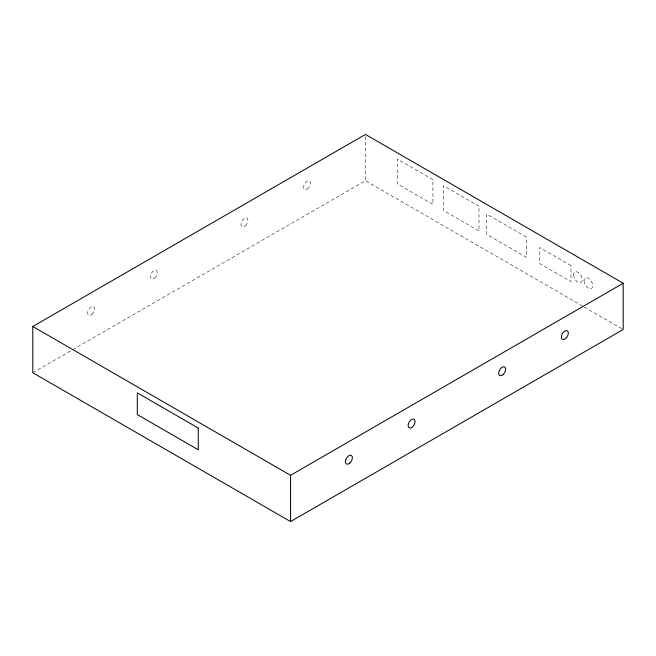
<?xml version="1.0" encoding="UTF-8"?>
<svg xmlns="http://www.w3.org/2000/svg" width="656" height="656" viewBox="0 0 656 656"><rect width="100%" height="100%" fill="white"/><g stroke="black" fill="none" stroke-linecap="round" stroke-linejoin="round"><path stroke-width="0.49" stroke-dasharray="3.28 2.46" d="M32.8 372.747L71.832 350.214M72.718 349.697L365.441 180.695L583.34 306.5M584.225 307.008L623.2 329.509M365.441 136.448L365.441 180.695M432.927 179.637L397.315 159.072L397.315 183.811L432.927 204.377L432.927 179.637M478.995 206.23L443.382 185.673L443.382 210.404L478.995 230.969L478.995 206.23M526.366 237.005L486.662 214.077L486.662 234.389L526.366 257.316L526.366 237.005M570.95 265.557L539.781 247.558L539.781 263.646L570.95 281.645L570.95 265.557M245.352 225.762A4.928 2.845 -60 0 0 246.91 218.128A4.928 2.845 -60 0 0 241.08 223.302A4.928 2.845 -60 0 0 245.352 225.762M154.742 278.07A4.928 2.845 -60 0 0 156.3 270.444A4.928 2.845 -60 0 0 150.478 275.61A4.928 2.845 -60 0 0 154.742 278.07M307.352 189.051A4.928 2.845 -60 0 0 309.985 181.261A4.928 2.845 -60 0 0 303.966 185.246A4.928 2.845 -60 0 0 307.352 189.051M91.799 314.478A4.928 2.845 -60 0 0 93.775 306.754A4.928 2.845 -60 0 0 87.855 311.493A4.928 2.845 -60 0 0 91.799 314.478M584.012 280.743A6.158 3.559 60 0 0 590.548 288.87A6.158 3.559 60 0 0 590.548 280.161A6.158 3.559 60 0 0 584.012 280.743M573.565 274.708A6.158 3.559 60 0 0 580.093 282.834A6.158 3.559 60 0 0 580.093 274.126A6.158 3.559 60 0 0 573.565 274.708"/><path stroke-width="0.98" d="M32.8 326.491L365.441 134.439L623.2 283.253L623.2 329.509L290.559 521.561L32.8 372.747L32.8 326.491L290.559 475.305L623.2 283.253M290.559 475.305L290.559 521.561M198.251 428.048L137.293 392.854L137.293 414.576L198.251 449.77L198.251 428.048M411.689 427.491A4.928 2.845 -60 0 0 414.567 419.709A4.928 2.845 -60 0 0 408.532 423.374A4.928 2.845 -60 0 0 411.689 427.491M503.062 374.601A4.928 2.845 -60 0 0 504.62 366.966A4.928 2.845 -60 0 0 498.798 372.141A4.928 2.845 -60 0 0 503.062 374.601M349.804 463.087A4.928 2.845 -60 0 0 351.362 455.453A4.928 2.845 -60 0 0 345.532 460.619A4.928 2.845 -60 0 0 349.804 463.087M565.759 338.406A4.928 2.845 -60 0 0 567.317 330.772A4.928 2.845 -60 0 0 561.495 335.938A4.928 2.845 -60 0 0 565.759 338.406"/></g></svg>
